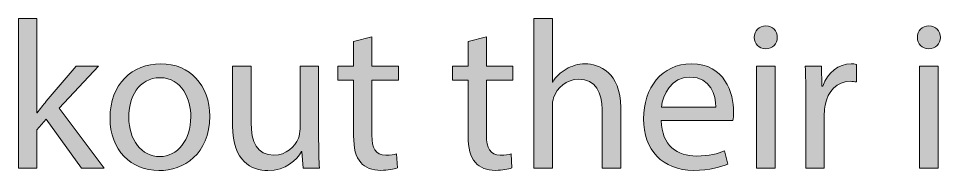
# Model space of a CAD drawing. Header units: inches. Extents: x 0.1 to 22.4, y -34.4 to -0.1.
# Drawn here: x 8.013 to 9.834, y -9.059 to -8.759 of the extents above; entities that cross this region are included whole.
import ezdxf

# ---------------------------------------------------------------- set-up
doc = ezdxf.new("R2010")
doc.units = ezdxf.units.IN
doc.header["$MEASUREMENT"] = 0
doc.layers.add('Layer 1', color=7, linetype='Continuous')

# ---------------------------------------------------------------- blocks, each defined once
blk = doc.blocks.new('block 11')
at = {"layer": 'Layer 1', "true_color": 0x231f20}
h = blk.add_hatch(color=250, dxfattribs=at)
h.dxf.hatch_style = 2
edge = h.paths.add_edge_path()
edge.add_spline(control_points=[(8.0494, -8.9453), (8.0494, -8.9453), (8.0502, -8.9453), (8.0502, -8.9453), (8.0552, -8.9382), (8.0623, -8.9294), (8.0681, -8.9223), (8.0681, -8.9223), (8.1273, -8.8528), (8.1273, -8.8528), (8.1273, -8.8528), (8.1715, -8.8528), (8.1715, -8.8528), (8.1715, -8.8528), (8.0936, -8.9357), (8.0936, -8.9357), (8.0936, -8.9357), (8.1823, -9.0544), (8.1823, -9.0544), (8.1823, -9.0544), (8.1377, -9.0544), (8.1377, -9.0544), (8.1377, -9.0544), (8.0681, -8.9578), (8.0681, -8.9578), (8.0681, -8.9578), (8.0494, -8.9786), (8.0494, -8.9786), (8.0494, -8.9786), (8.0494, -9.0544), (8.0494, -9.0544), (8.0494, -9.0544), (8.0131, -9.0544), (8.0131, -9.0544), (8.0131, -9.0544), (8.0131, -8.7586), (8.0131, -8.7586), (8.0131, -8.7586), (8.0494, -8.7586), (8.0494, -8.7586), (8.0494, -8.7586), (8.0494, -8.9453), (8.0494, -8.9453)], knot_values=[0, 0, 0, 0, 1, 1, 1, 2, 2, 2, 3, 3, 3, 4, 4, 4, 5, 5, 5, 6, 6, 6, 7, 7, 7, 8, 8, 8, 9, 9, 9, 10, 10, 10, 11, 11, 11, 12, 12, 12, 13, 13, 13, 14, 14, 14, 14], degree=3, periodic=1)
h = blk.add_hatch(color=250, dxfattribs=at)
h.dxf.hatch_style = 2
edge = h.paths.add_edge_path()
edge.add_spline(control_points=[(9.031, -8.7586), (9.031, -8.7586), (9.0677, -8.7586), (9.0677, -8.7586), (9.0677, -8.7586), (9.0677, -8.8844), (9.0677, -8.8844), (9.0677, -8.8844), (9.0685, -8.8844), (9.0685, -8.8844), (9.0744, -8.874), (9.0835, -8.8649), (9.0948, -8.8586), (9.1056, -8.8524), (9.1185, -8.8482), (9.1323, -8.8482), (9.1594, -8.8482), (9.2027, -8.8649), (9.2027, -8.9344), (9.2027, -8.9344), (9.2027, -9.0544), (9.2027, -9.0544), (9.2027, -9.0544), (9.166, -9.0544), (9.166, -9.0544), (9.166, -9.0544), (9.166, -8.9386), (9.166, -8.9386), (9.166, -8.9061), (9.154, -8.8786), (9.1194, -8.8786), (9.0956, -8.8786), (9.0769, -8.8953), (9.0702, -8.9153), (9.0681, -8.9203), (9.0677, -8.9257), (9.0677, -8.9328), (9.0677, -8.9328), (9.0677, -9.0544), (9.0677, -9.0544), (9.0677, -9.0544), (9.031, -9.0544), (9.031, -9.0544), (9.031, -9.0544), (9.031, -8.7586), (9.031, -8.7586)], knot_values=[0, 0, 0, 0, 1, 1, 1, 2, 2, 2, 3, 3, 3, 4, 4, 4, 5, 5, 5, 6, 6, 6, 7, 7, 7, 8, 8, 8, 9, 9, 9, 10, 10, 10, 11, 11, 11, 12, 12, 12, 13, 13, 13, 14, 14, 14, 15, 15, 15, 15], degree=3, periodic=1)
h = blk.add_hatch(color=250, dxfattribs=at)
h.dxf.hatch_style = 2
edge = h.paths.add_edge_path()
edge.add_spline(control_points=[(9.5119, -8.7961), (9.5123, -8.8086), (9.5031, -8.8186), (9.4885, -8.8186), (9.4756, -8.8186), (9.4665, -8.8086), (9.4665, -8.7961), (9.4665, -8.7832), (9.476, -8.7732), (9.4894, -8.7732), (9.5031, -8.7732), (9.5119, -8.7832), (9.5119, -8.7961)], knot_values=[0, 0, 0, 0, 1, 1, 1, 2, 2, 2, 3, 3, 3, 4, 4, 4, 4], degree=3, periodic=1)
h.paths.add_polyline_path([(9.471, -9.0544), (9.471, -8.8528), (9.5077, -8.8528), (9.5077, -9.0544)])
h = blk.add_hatch(color=250, dxfattribs=at)
h.dxf.hatch_style = 2
edge = h.paths.add_edge_path()
edge.add_spline(control_points=[(9.834, -8.7961), (9.8344, -8.8086), (9.8252, -8.8186), (9.8106, -8.8186), (9.7977, -8.8186), (9.7885, -8.8086), (9.7885, -8.7961), (9.7885, -8.7832), (9.7981, -8.7732), (9.8114, -8.7732), (9.8252, -8.7732), (9.834, -8.7832), (9.834, -8.7961)], knot_values=[0, 0, 0, 0, 1, 1, 1, 2, 2, 2, 3, 3, 3, 4, 4, 4, 4], degree=3, periodic=1)
h.paths.add_polyline_path([(9.7931, -9.0544), (9.7931, -8.8528), (9.8298, -8.8528), (9.8298, -9.0544)])
h = blk.add_hatch(color=250, dxfattribs=at)
h.dxf.hatch_style = 2
edge = h.paths.add_edge_path()
edge.add_spline(control_points=[(8.7111, -8.7949), (8.7111, -8.7949), (8.7111, -8.8528), (8.7111, -8.8528), (8.7111, -8.8528), (8.7635, -8.8528), (8.7635, -8.8528), (8.7635, -8.8528), (8.7635, -8.8807), (8.7635, -8.8807), (8.7635, -8.8807), (8.7111, -8.8807), (8.7111, -8.8807), (8.7111, -8.8807), (8.7111, -8.9894), (8.7111, -8.9894), (8.7111, -9.0144), (8.7181, -9.0286), (8.7386, -9.0286), (8.7481, -9.0286), (8.7552, -9.0274), (8.7598, -9.0261), (8.7598, -9.0261), (8.7615, -9.0536), (8.7615, -9.0536), (8.7544, -9.0565), (8.7431, -9.0586), (8.729, -9.0586), (8.7119, -9.0586), (8.6981, -9.0532), (8.6894, -9.0432), (8.679, -9.0323), (8.6752, -9.0144), (8.6752, -8.9907), (8.6752, -8.9907), (8.6752, -8.8807), (8.6752, -8.8807), (8.6752, -8.8807), (8.644, -8.8807), (8.644, -8.8807), (8.644, -8.8807), (8.644, -8.8528), (8.644, -8.8528), (8.644, -8.8528), (8.6752, -8.8528), (8.6752, -8.8528), (8.6752, -8.8528), (8.6752, -8.8044), (8.6752, -8.8044), (8.6752, -8.8044), (8.7111, -8.7949), (8.7111, -8.7949)], knot_values=[0, 0, 0, 0, 1, 1, 1, 2, 2, 2, 3, 3, 3, 4, 4, 4, 5, 5, 5, 6, 6, 6, 7, 7, 7, 8, 8, 8, 9, 9, 9, 10, 10, 10, 11, 11, 11, 12, 12, 12, 13, 13, 13, 14, 14, 14, 15, 15, 15, 16, 16, 16, 17, 17, 17, 17], degree=3, periodic=1)
h = blk.add_hatch(color=250, dxfattribs=at)
h.dxf.hatch_style = 2
edge = h.paths.add_edge_path()
edge.add_spline(control_points=[(8.9373, -8.7949), (8.9373, -8.7949), (8.9373, -8.8528), (8.9373, -8.8528), (8.9373, -8.8528), (8.9898, -8.8528), (8.9898, -8.8528), (8.9898, -8.8528), (8.9898, -8.8807), (8.9898, -8.8807), (8.9898, -8.8807), (8.9373, -8.8807), (8.9373, -8.8807), (8.9373, -8.8807), (8.9373, -8.9894), (8.9373, -8.9894), (8.9373, -9.0144), (8.9444, -9.0286), (8.9648, -9.0286), (8.9744, -9.0286), (8.9815, -9.0274), (8.9861, -9.0261), (8.9861, -9.0261), (8.9877, -9.0536), (8.9877, -9.0536), (8.9806, -9.0565), (8.9694, -9.0586), (8.9552, -9.0586), (8.9381, -9.0586), (8.9244, -9.0532), (8.9156, -9.0432), (8.9052, -9.0323), (8.9015, -9.0144), (8.9015, -8.9907), (8.9015, -8.9907), (8.9015, -8.8807), (8.9015, -8.8807), (8.9015, -8.8807), (8.8702, -8.8807), (8.8702, -8.8807), (8.8702, -8.8807), (8.8702, -8.8528), (8.8702, -8.8528), (8.8702, -8.8528), (8.9015, -8.8528), (8.9015, -8.8528), (8.9015, -8.8528), (8.9015, -8.8044), (8.9015, -8.8044), (8.9015, -8.8044), (8.9373, -8.7949), (8.9373, -8.7949)], knot_values=[0, 0, 0, 0, 1, 1, 1, 2, 2, 2, 3, 3, 3, 4, 4, 4, 5, 5, 5, 6, 6, 6, 7, 7, 7, 8, 8, 8, 9, 9, 9, 10, 10, 10, 11, 11, 11, 12, 12, 12, 13, 13, 13, 14, 14, 14, 15, 15, 15, 16, 16, 16, 17, 17, 17, 17], degree=3, periodic=1)
h = blk.add_hatch(color=250, dxfattribs=at)
h.dxf.hatch_style = 2
edge = h.paths.add_edge_path()
edge.add_spline(control_points=[(8.3911, -8.9519), (8.3911, -9.0265), (8.3394, -9.059), (8.2906, -9.059), (8.2361, -9.059), (8.194, -9.019), (8.194, -8.9553), (8.194, -8.8878), (8.2381, -8.8482), (8.294, -8.8482), (8.3519, -8.8482), (8.3911, -8.8903), (8.3911, -8.9519)], knot_values=[0, 0, 0, 0, 1, 1, 1, 2, 2, 2, 3, 3, 3, 4, 4, 4, 4], degree=3, periodic=1)
edge = h.paths.add_edge_path()
edge.add_spline(control_points=[(8.2311, -8.954), (8.2311, -8.9982), (8.2565, -9.0315), (8.2923, -9.0315), (8.3273, -9.0315), (8.3536, -8.9986), (8.3536, -8.9532), (8.3536, -8.919), (8.3365, -8.8757), (8.2931, -8.8757), (8.2498, -8.8757), (8.2311, -8.9157), (8.2311, -8.954)], knot_values=[0, 0, 0, 0, 1, 1, 1, 2, 2, 2, 3, 3, 3, 4, 4, 4, 4], degree=3, periodic=1)
h = blk.add_hatch(color=250, dxfattribs=at)
h.dxf.hatch_style = 2
edge = h.paths.add_edge_path()
edge.add_spline(control_points=[(9.2827, -8.9603), (9.2835, -9.0098), (9.3152, -9.0303), (9.3519, -9.0303), (9.3781, -9.0303), (9.394, -9.0257), (9.4077, -9.0198), (9.4077, -9.0198), (9.414, -9.0461), (9.414, -9.0461), (9.401, -9.0519), (9.379, -9.0586), (9.3469, -9.0586), (9.2848, -9.0586), (9.2477, -9.0178), (9.2477, -8.9569), (9.2477, -8.8961), (9.2835, -8.8482), (9.3423, -8.8482), (9.4081, -8.8482), (9.4256, -8.9061), (9.4256, -8.9432), (9.4256, -8.9507), (9.4248, -8.9565), (9.4244, -8.9603), (9.4244, -8.9603), (9.2827, -8.9603), (9.2827, -8.9603)], knot_values=[0, 0, 0, 0, 1, 1, 1, 2, 2, 2, 3, 3, 3, 4, 4, 4, 5, 5, 5, 6, 6, 6, 7, 7, 7, 8, 8, 8, 9, 9, 9, 9], degree=3, periodic=1)
edge = h.paths.add_edge_path()
edge.add_spline(control_points=[(9.3902, -8.934), (9.3906, -8.9107), (9.3806, -8.8744), (9.3394, -8.8744), (9.3023, -8.8744), (9.286, -8.9086), (9.2831, -8.934), (9.2831, -8.934), (9.3902, -8.934), (9.3902, -8.934)], knot_values=[0, 0, 0, 0, 1, 1, 1, 2, 2, 2, 3, 3, 3, 3], degree=3, periodic=1)
h = blk.add_hatch(color=250, dxfattribs=at)
h.dxf.hatch_style = 2
edge = h.paths.add_edge_path()
edge.add_spline(control_points=[(9.5685, -8.9157), (9.5685, -8.8919), (9.5681, -8.8715), (9.5669, -8.8528), (9.5669, -8.8528), (9.599, -8.8528), (9.599, -8.8528), (9.599, -8.8528), (9.6002, -8.8924), (9.6002, -8.8924), (9.6002, -8.8924), (9.6019, -8.8924), (9.6019, -8.8924), (9.611, -8.8653), (9.6331, -8.8482), (9.6577, -8.8482), (9.6619, -8.8482), (9.6648, -8.8486), (9.6681, -8.8494), (9.6681, -8.8494), (9.6681, -8.884), (9.6681, -8.884), (9.6644, -8.8832), (9.6606, -8.8828), (9.6556, -8.8828), (9.6298, -8.8828), (9.6115, -8.9024), (9.6065, -8.9299), (9.6056, -8.9348), (9.6048, -8.9407), (9.6048, -8.9469), (9.6048, -8.9469), (9.6048, -9.0544), (9.6048, -9.0544), (9.6048, -9.0544), (9.5685, -9.0544), (9.5685, -9.0544), (9.5685, -9.0544), (9.5685, -8.9157), (9.5685, -8.9157)], knot_values=[0, 0, 0, 0, 1, 1, 1, 2, 2, 2, 3, 3, 3, 4, 4, 4, 5, 5, 5, 6, 6, 6, 7, 7, 7, 8, 8, 8, 9, 9, 9, 10, 10, 10, 11, 11, 11, 12, 12, 12, 13, 13, 13, 13], degree=3, periodic=1)
h = blk.add_hatch(color=250, dxfattribs=at)
h.dxf.hatch_style = 2
edge = h.paths.add_edge_path()
edge.add_spline(control_points=[(8.6061, -8.9994), (8.6061, -9.0203), (8.6065, -9.0386), (8.6077, -9.0544), (8.6077, -9.0544), (8.5752, -9.0544), (8.5752, -9.0544), (8.5752, -9.0544), (8.5731, -9.0215), (8.5731, -9.0215), (8.5731, -9.0215), (8.5723, -9.0215), (8.5723, -9.0215), (8.5627, -9.0378), (8.5415, -9.059), (8.5056, -9.059), (8.474, -9.059), (8.4361, -9.0415), (8.4361, -8.9707), (8.4361, -8.9707), (8.4361, -8.8528), (8.4361, -8.8528), (8.4361, -8.8528), (8.4727, -8.8528), (8.4727, -8.8528), (8.4727, -8.8528), (8.4727, -8.9644), (8.4727, -8.9644), (8.4727, -9.0028), (8.4844, -9.0286), (8.5177, -9.0286), (8.5423, -9.0286), (8.5594, -9.0115), (8.5661, -8.9953), (8.5681, -8.9898), (8.5694, -8.9832), (8.5694, -8.9765), (8.5694, -8.9765), (8.5694, -8.8528), (8.5694, -8.8528), (8.5694, -8.8528), (8.6061, -8.8528), (8.6061, -8.8528), (8.6061, -8.8528), (8.6061, -8.9994), (8.6061, -8.9994)], knot_values=[0, 0, 0, 0, 1, 1, 1, 2, 2, 2, 3, 3, 3, 4, 4, 4, 5, 5, 5, 6, 6, 6, 7, 7, 7, 8, 8, 8, 9, 9, 9, 10, 10, 10, 11, 11, 11, 12, 12, 12, 13, 13, 13, 14, 14, 14, 15, 15, 15, 15], degree=3, periodic=1)
at = {"layer": 'Layer 1', "lineweight": 0}
for points in [[(9.471, -9.0544), (9.471, -8.8528), (9.5077, -8.8528), (9.5077, -9.0544), (9.471, -9.0544)], [(9.7931, -9.0544), (9.7931, -8.8528), (9.8298, -8.8528), (9.8298, -9.0544), (9.7931, -9.0544)]]:
    blk.add_lwpolyline(points, dxfattribs=at)
for points, knots in [([(8.0494, -8.9453), (8.0494, -8.9453), (8.0502, -8.9453), (8.0502, -8.9453), (8.0552, -8.9382), (8.0623, -8.9294), (8.0681, -8.9223), (8.0681, -8.9223), (8.1273, -8.8528), (8.1273, -8.8528), (8.1273, -8.8528), (8.1715, -8.8528), (8.1715, -8.8528), (8.1715, -8.8528), (8.0936, -8.9357), (8.0936, -8.9357), (8.0936, -8.9357), (8.1823, -9.0544), (8.1823, -9.0544), (8.1823, -9.0544), (8.1377, -9.0544), (8.1377, -9.0544), (8.1377, -9.0544), (8.0681, -8.9578), (8.0681, -8.9578), (8.0681, -8.9578), (8.0494, -8.9786), (8.0494, -8.9786), (8.0494, -8.9786), (8.0494, -9.0544), (8.0494, -9.0544), (8.0494, -9.0544), (8.0131, -9.0544), (8.0131, -9.0544), (8.0131, -9.0544), (8.0131, -8.7586), (8.0131, -8.7586), (8.0131, -8.7586), (8.0494, -8.7586), (8.0494, -8.7586), (8.0494, -8.7586), (8.0494, -8.9453), (8.0494, -8.9453)], [0, 0, 0, 0, 1, 1, 1, 2, 2, 2, 3, 3, 3, 4, 4, 4, 5, 5, 5, 6, 6, 6, 7, 7, 7, 8, 8, 8, 9, 9, 9, 10, 10, 10, 11, 11, 11, 12, 12, 12, 13, 13, 13, 14, 14, 14, 14]), ([(9.031, -8.7586), (9.031, -8.7586), (9.0677, -8.7586), (9.0677, -8.7586), (9.0677, -8.7586), (9.0677, -8.8844), (9.0677, -8.8844), (9.0677, -8.8844), (9.0685, -8.8844), (9.0685, -8.8844), (9.0744, -8.874), (9.0835, -8.8649), (9.0948, -8.8586), (9.1056, -8.8524), (9.1185, -8.8482), (9.1323, -8.8482), (9.1594, -8.8482), (9.2027, -8.8649), (9.2027, -8.9344), (9.2027, -8.9344), (9.2027, -9.0544), (9.2027, -9.0544), (9.2027, -9.0544), (9.166, -9.0544), (9.166, -9.0544), (9.166, -9.0544), (9.166, -8.9386), (9.166, -8.9386), (9.166, -8.9061), (9.154, -8.8786), (9.1194, -8.8786), (9.0956, -8.8786), (9.0769, -8.8953), (9.0702, -8.9153), (9.0681, -8.9203), (9.0677, -8.9257), (9.0677, -8.9328), (9.0677, -8.9328), (9.0677, -9.0544), (9.0677, -9.0544), (9.0677, -9.0544), (9.031, -9.0544), (9.031, -9.0544), (9.031, -9.0544), (9.031, -8.7586), (9.031, -8.7586)], [0, 0, 0, 0, 1, 1, 1, 2, 2, 2, 3, 3, 3, 4, 4, 4, 5, 5, 5, 6, 6, 6, 7, 7, 7, 8, 8, 8, 9, 9, 9, 10, 10, 10, 11, 11, 11, 12, 12, 12, 13, 13, 13, 14, 14, 14, 15, 15, 15, 15]), ([(9.5119, -8.7961), (9.5123, -8.8086), (9.5031, -8.8186), (9.4885, -8.8186), (9.4756, -8.8186), (9.4665, -8.8086), (9.4665, -8.7961), (9.4665, -8.7832), (9.476, -8.7732), (9.4894, -8.7732), (9.5031, -8.7732), (9.5119, -8.7832), (9.5119, -8.7961)], [0, 0, 0, 0, 1, 1, 1, 2, 2, 2, 3, 3, 3, 4, 4, 4, 4]), ([(9.834, -8.7961), (9.8344, -8.8086), (9.8252, -8.8186), (9.8106, -8.8186), (9.7977, -8.8186), (9.7885, -8.8086), (9.7885, -8.7961), (9.7885, -8.7832), (9.7981, -8.7732), (9.8114, -8.7732), (9.8252, -8.7732), (9.834, -8.7832), (9.834, -8.7961)], [0, 0, 0, 0, 1, 1, 1, 2, 2, 2, 3, 3, 3, 4, 4, 4, 4]), ([(8.7111, -8.7949), (8.7111, -8.7949), (8.7111, -8.8528), (8.7111, -8.8528), (8.7111, -8.8528), (8.7635, -8.8528), (8.7635, -8.8528), (8.7635, -8.8528), (8.7635, -8.8807), (8.7635, -8.8807), (8.7635, -8.8807), (8.7111, -8.8807), (8.7111, -8.8807), (8.7111, -8.8807), (8.7111, -8.9894), (8.7111, -8.9894), (8.7111, -9.0144), (8.7181, -9.0286), (8.7386, -9.0286), (8.7481, -9.0286), (8.7552, -9.0274), (8.7598, -9.0261), (8.7598, -9.0261), (8.7615, -9.0536), (8.7615, -9.0536), (8.7544, -9.0565), (8.7431, -9.0586), (8.729, -9.0586), (8.7119, -9.0586), (8.6981, -9.0532), (8.6894, -9.0432), (8.679, -9.0323), (8.6752, -9.0144), (8.6752, -8.9907), (8.6752, -8.9907), (8.6752, -8.8807), (8.6752, -8.8807), (8.6752, -8.8807), (8.644, -8.8807), (8.644, -8.8807), (8.644, -8.8807), (8.644, -8.8528), (8.644, -8.8528), (8.644, -8.8528), (8.6752, -8.8528), (8.6752, -8.8528), (8.6752, -8.8528), (8.6752, -8.8044), (8.6752, -8.8044), (8.6752, -8.8044), (8.7111, -8.7949), (8.7111, -8.7949)], [0, 0, 0, 0, 1, 1, 1, 2, 2, 2, 3, 3, 3, 4, 4, 4, 5, 5, 5, 6, 6, 6, 7, 7, 7, 8, 8, 8, 9, 9, 9, 10, 10, 10, 11, 11, 11, 12, 12, 12, 13, 13, 13, 14, 14, 14, 15, 15, 15, 16, 16, 16, 17, 17, 17, 17]), ([(8.9373, -8.7949), (8.9373, -8.7949), (8.9373, -8.8528), (8.9373, -8.8528), (8.9373, -8.8528), (8.9898, -8.8528), (8.9898, -8.8528), (8.9898, -8.8528), (8.9898, -8.8807), (8.9898, -8.8807), (8.9898, -8.8807), (8.9373, -8.8807), (8.9373, -8.8807), (8.9373, -8.8807), (8.9373, -8.9894), (8.9373, -8.9894), (8.9373, -9.0144), (8.9444, -9.0286), (8.9648, -9.0286), (8.9744, -9.0286), (8.9815, -9.0274), (8.9861, -9.0261), (8.9861, -9.0261), (8.9877, -9.0536), (8.9877, -9.0536), (8.9806, -9.0565), (8.9694, -9.0586), (8.9552, -9.0586), (8.9381, -9.0586), (8.9244, -9.0532), (8.9156, -9.0432), (8.9052, -9.0323), (8.9015, -9.0144), (8.9015, -8.9907), (8.9015, -8.9907), (8.9015, -8.8807), (8.9015, -8.8807), (8.9015, -8.8807), (8.8702, -8.8807), (8.8702, -8.8807), (8.8702, -8.8807), (8.8702, -8.8528), (8.8702, -8.8528), (8.8702, -8.8528), (8.9015, -8.8528), (8.9015, -8.8528), (8.9015, -8.8528), (8.9015, -8.8044), (8.9015, -8.8044), (8.9015, -8.8044), (8.9373, -8.7949), (8.9373, -8.7949)], [0, 0, 0, 0, 1, 1, 1, 2, 2, 2, 3, 3, 3, 4, 4, 4, 5, 5, 5, 6, 6, 6, 7, 7, 7, 8, 8, 8, 9, 9, 9, 10, 10, 10, 11, 11, 11, 12, 12, 12, 13, 13, 13, 14, 14, 14, 15, 15, 15, 16, 16, 16, 17, 17, 17, 17]), ([(8.3911, -8.9519), (8.3911, -9.0265), (8.3394, -9.059), (8.2906, -9.059), (8.2361, -9.059), (8.194, -9.019), (8.194, -8.9553), (8.194, -8.8878), (8.2381, -8.8482), (8.294, -8.8482), (8.3519, -8.8482), (8.3911, -8.8903), (8.3911, -8.9519)], [0, 0, 0, 0, 1, 1, 1, 2, 2, 2, 3, 3, 3, 4, 4, 4, 4]), ([(9.2827, -8.9603), (9.2835, -9.0098), (9.3152, -9.0303), (9.3519, -9.0303), (9.3781, -9.0303), (9.394, -9.0257), (9.4077, -9.0198), (9.4077, -9.0198), (9.414, -9.0461), (9.414, -9.0461), (9.401, -9.0519), (9.379, -9.0586), (9.3469, -9.0586), (9.2848, -9.0586), (9.2477, -9.0178), (9.2477, -8.9569), (9.2477, -8.8961), (9.2835, -8.8482), (9.3423, -8.8482), (9.4081, -8.8482), (9.4256, -8.9061), (9.4256, -8.9432), (9.4256, -8.9507), (9.4248, -8.9565), (9.4244, -8.9603), (9.4244, -8.9603), (9.2827, -8.9603), (9.2827, -8.9603)], [0, 0, 0, 0, 1, 1, 1, 2, 2, 2, 3, 3, 3, 4, 4, 4, 5, 5, 5, 6, 6, 6, 7, 7, 7, 8, 8, 8, 9, 9, 9, 9]), ([(9.5685, -8.9157), (9.5685, -8.8919), (9.5681, -8.8715), (9.5669, -8.8528), (9.5669, -8.8528), (9.599, -8.8528), (9.599, -8.8528), (9.599, -8.8528), (9.6002, -8.8924), (9.6002, -8.8924), (9.6002, -8.8924), (9.6019, -8.8924), (9.6019, -8.8924), (9.611, -8.8653), (9.6331, -8.8482), (9.6577, -8.8482), (9.6619, -8.8482), (9.6648, -8.8486), (9.6681, -8.8494), (9.6681, -8.8494), (9.6681, -8.884), (9.6681, -8.884), (9.6644, -8.8832), (9.6606, -8.8828), (9.6556, -8.8828), (9.6298, -8.8828), (9.6115, -8.9024), (9.6065, -8.9299), (9.6056, -8.9348), (9.6048, -8.9407), (9.6048, -8.9469), (9.6048, -8.9469), (9.6048, -9.0544), (9.6048, -9.0544), (9.6048, -9.0544), (9.5685, -9.0544), (9.5685, -9.0544), (9.5685, -9.0544), (9.5685, -8.9157), (9.5685, -8.9157)], [0, 0, 0, 0, 1, 1, 1, 2, 2, 2, 3, 3, 3, 4, 4, 4, 5, 5, 5, 6, 6, 6, 7, 7, 7, 8, 8, 8, 9, 9, 9, 10, 10, 10, 11, 11, 11, 12, 12, 12, 13, 13, 13, 13]), ([(8.6061, -8.9994), (8.6061, -9.0203), (8.6065, -9.0386), (8.6077, -9.0544), (8.6077, -9.0544), (8.5752, -9.0544), (8.5752, -9.0544), (8.5752, -9.0544), (8.5731, -9.0215), (8.5731, -9.0215), (8.5731, -9.0215), (8.5723, -9.0215), (8.5723, -9.0215), (8.5627, -9.0378), (8.5415, -9.059), (8.5056, -9.059), (8.474, -9.059), (8.4361, -9.0415), (8.4361, -8.9707), (8.4361, -8.9707), (8.4361, -8.8528), (8.4361, -8.8528), (8.4361, -8.8528), (8.4727, -8.8528), (8.4727, -8.8528), (8.4727, -8.8528), (8.4727, -8.9644), (8.4727, -8.9644), (8.4727, -9.0028), (8.4844, -9.0286), (8.5177, -9.0286), (8.5423, -9.0286), (8.5594, -9.0115), (8.5661, -8.9953), (8.5681, -8.9898), (8.5694, -8.9832), (8.5694, -8.9765), (8.5694, -8.9765), (8.5694, -8.8528), (8.5694, -8.8528), (8.5694, -8.8528), (8.6061, -8.8528), (8.6061, -8.8528), (8.6061, -8.8528), (8.6061, -8.9994), (8.6061, -8.9994)], [0, 0, 0, 0, 1, 1, 1, 2, 2, 2, 3, 3, 3, 4, 4, 4, 5, 5, 5, 6, 6, 6, 7, 7, 7, 8, 8, 8, 9, 9, 9, 10, 10, 10, 11, 11, 11, 12, 12, 12, 13, 13, 13, 14, 14, 14, 15, 15, 15, 15]), ([(8.2311, -8.954), (8.2311, -8.9982), (8.2565, -9.0315), (8.2923, -9.0315), (8.3273, -9.0315), (8.3536, -8.9986), (8.3536, -8.9532), (8.3536, -8.919), (8.3365, -8.8757), (8.2931, -8.8757), (8.2498, -8.8757), (8.2311, -8.9157), (8.2311, -8.954)], [0, 0, 0, 0, 1, 1, 1, 2, 2, 2, 3, 3, 3, 4, 4, 4, 4]), ([(9.3902, -8.934), (9.3906, -8.9107), (9.3806, -8.8744), (9.3394, -8.8744), (9.3023, -8.8744), (9.286, -8.9086), (9.2831, -8.934), (9.2831, -8.934), (9.3902, -8.934), (9.3902, -8.934)], [0, 0, 0, 0, 1, 1, 1, 2, 2, 2, 3, 3, 3, 3])]:
    blk.add_open_spline(points, degree=3, knots=knots, dxfattribs=at)

msp = doc.modelspace()

# ---------------------------------------------------------------- block references
at = {"layer": 'Layer 1'}
msp.add_blockref('block 11', (0, 0), dxfattribs=at)

doc.saveas('drawing.dxf')
